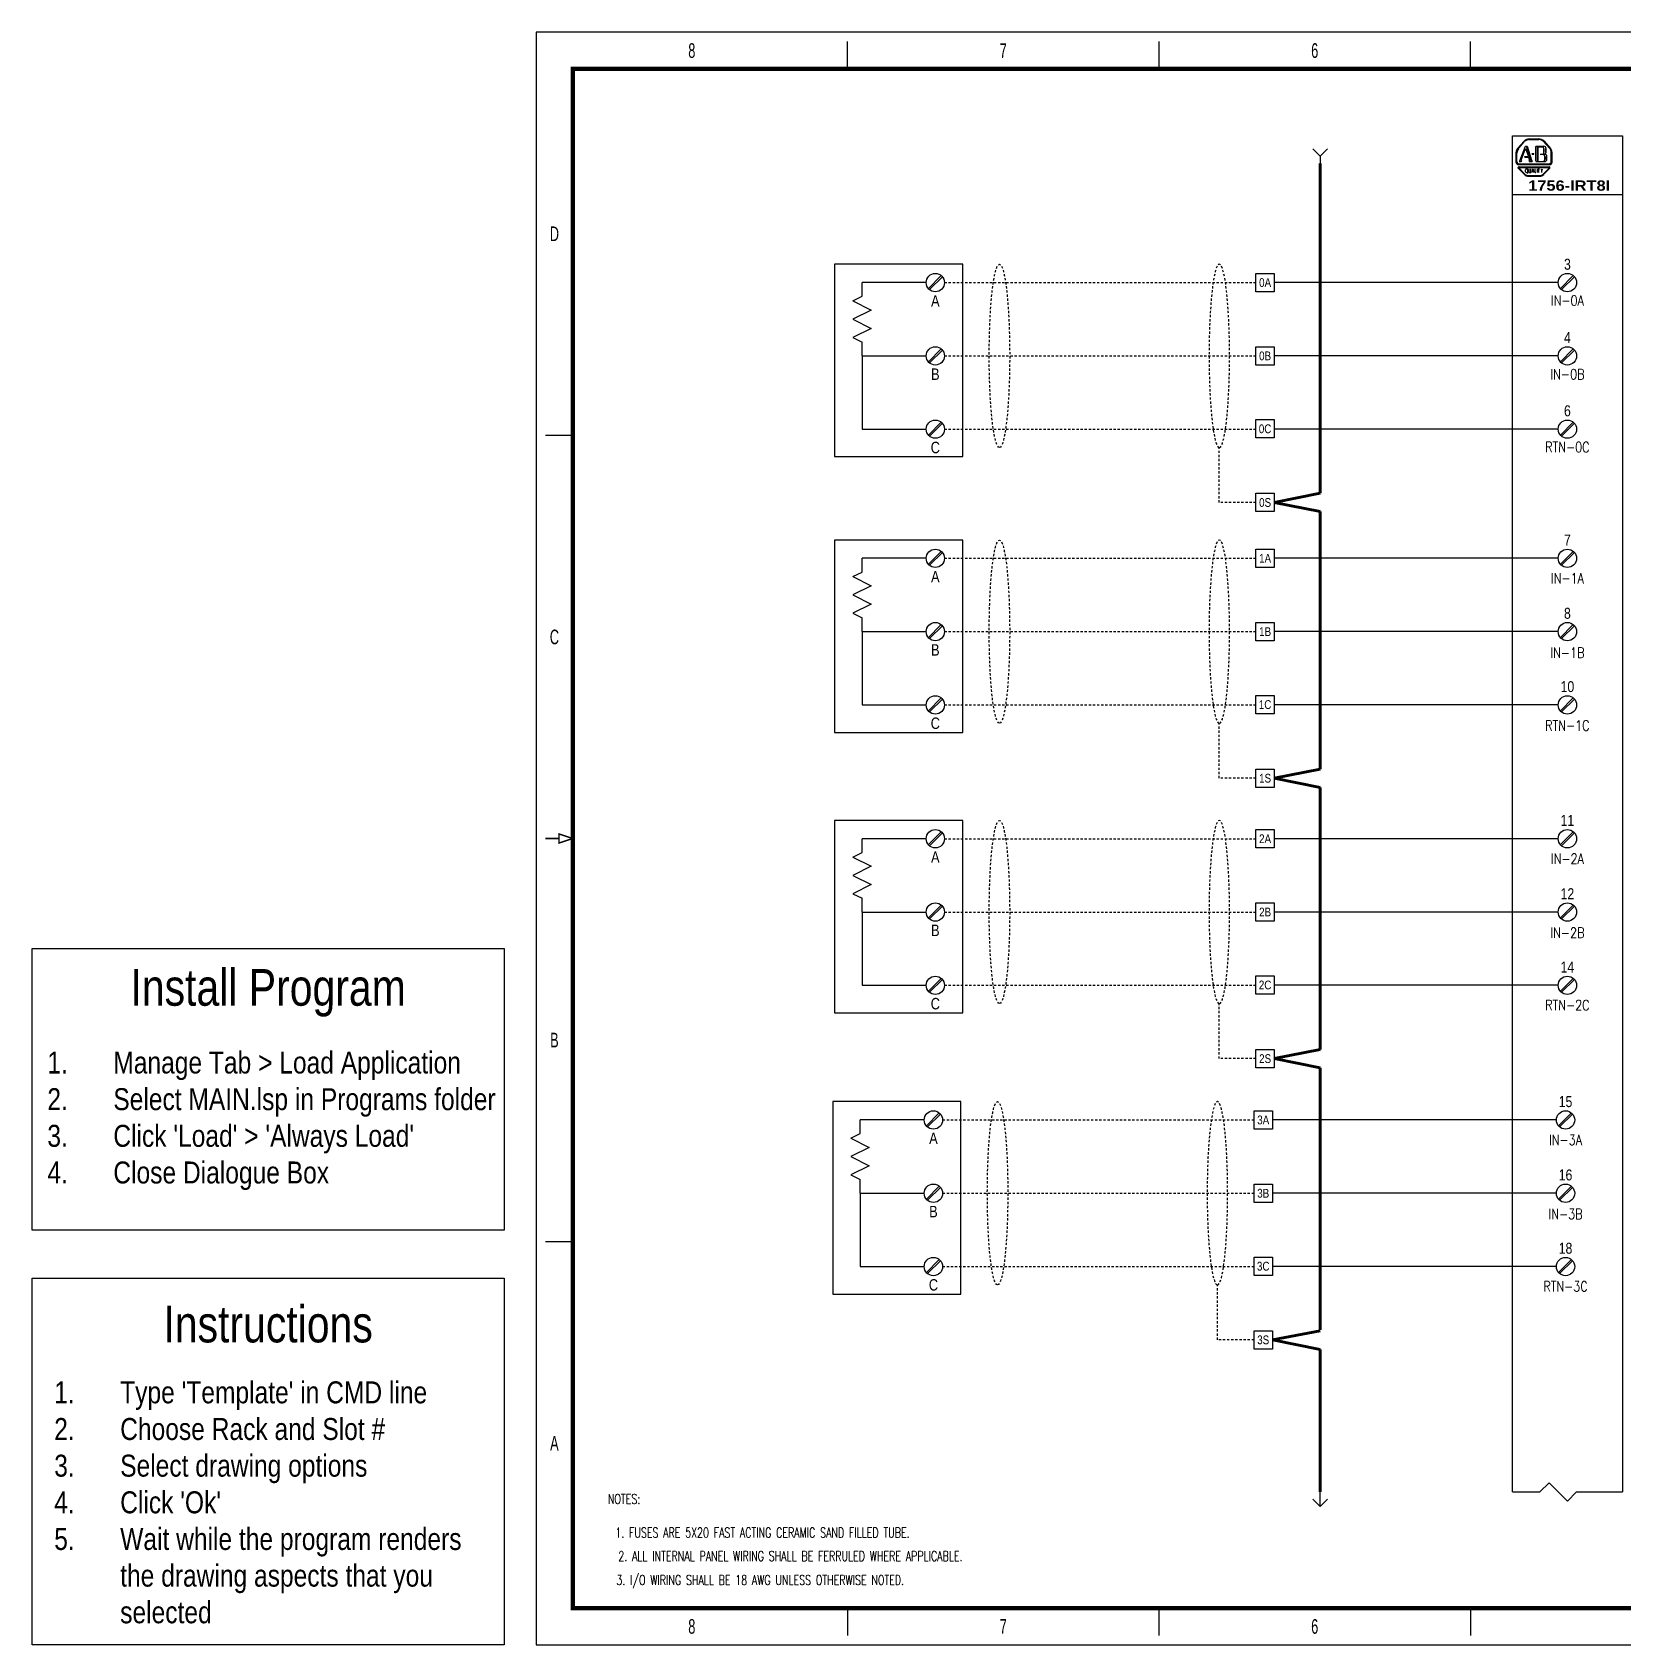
# Model space of a CAD drawing. Extents: x -28 to 136, y 0 to 88.
# Drawn here: x -27.5 to 59.3, y 0 to 88 of the extents above; entities that cross this region are included whole.
import ezdxf
from ezdxf.enums import TextEntityAlignment as Align

# ---------------------------------------------------------------- set-up
doc = ezdxf.new("R2010")
doc.units = 0
doc.header["$MEASUREMENT"] = 0
doc.linetypes.add('HIDDEN2', pattern=[0.1875, 0.125, -0.0625])
doc.layers.get('0').update_dxf_attribs({"linetype": 'CONTINUOUS'})
for name, color, linetype in [('FIELD', 7, 'HIDDEN2'), ('FORM', 3, 'CONTINUOUS'), ('INSTRUCTIONS', 7, 'CONTINUOUS'), ('SYMB', 4, 'CONTINUOUS'), ('TEXT', 3, 'CONTINUOUS'), ('WIRE', 1, 'CONTINUOUS')]:
    doc.layers.add(name, color=color, linetype=linetype)
doc.layers.add('JUMPERS', color=253, linetype='CONTINUOUS', lineweight=60)
doc.styles.add('ARIAL', font='')
doc.styles.add('ARIEL', font='arial.ttf', dxfattribs={"width": 0.8, "height": 0.2})
doc.styles.add('DWG_STYLE', font='arial.ttf', dxfattribs={"width": 0.8, "height": 0.6})
doc.styles.add('ROMANS', font='ROMANS.SHX', dxfattribs={"width": 0.8, "oblique": 0.017453, "height": 0.14})
doc.styles.get('ARIAL').set_extended_font_data('Arial Black')

# ---------------------------------------------------------------- blocks, each defined once
blk = doc.blocks.new('PLC Term')
at = {"layer": 'SYMB'}
for p, q in [((-0.095, -0.08), (0.08, 0.095)), ((-0.08, -0.095), (0.095, 0.08))]:
    blk.add_line(p, q, dxfattribs=at)
blk.add_circle((0, 0), 0.125, dxfattribs=at)
at = {"layer": 'SYMB', "color": 7, "style": 'ARIEL', "width": 0.8}
blk.add_attdef('##', text='', height=0.15, dxfattribs=at).set_placement((0, 0.25), align=Align.MIDDLE_CENTER)
at = {"layer": 'SYMB', "color": 3, "style": 'ARIEL', "width": 0.8}
blk.add_attdef('TERM', text='', height=0.15, dxfattribs=at).set_placement((0, -0.25), align=Align.MIDDLE_CENTER)
blk = doc.blocks.new('E00216')
at = {"layer": 'WIRE'}
for p, q in [((0, -0.2), (0, 0)), ((0, -0.2), (-0.1, -0.1)), ((0.1, -0.1), (0, -0.2))]:
    blk.add_line(p, q, dxfattribs=at)
blk = doc.blocks.new('TO BOTTOM')
at = {"layer": 'WIRE', "linetype": 'Continuous'}
blk.add_blockref('E00216', (0, 0), dxfattribs=at)
at = {"layer": 'FIELD', "style": 'ARIEL', "width": 0.8}
for tag, p in [('SIGNAL', (0, -0.375)), ('XFRN', (0, -0.59375))]:
    blk.add_attdef(tag, text='', height=0.15, dxfattribs=at).set_placement(p, align=Align.MIDDLE)
blk = doc.blocks.new('TERM1')
at = {"layer": 'SYMB'}
blk.add_lwpolyline([(0, 0.125), (0.25, 0.125), (0.25, -0.125), (0, -0.125)], close=True, dxfattribs=at)
at = {"layer": 'SYMB', "color": 1, "style": 'ROMANS', "oblique": 0.0175, "width": 0.8}
for tag, p in [('STRIP1', (0.125, 0.399)), ('STRIP', (0.125, 0.188))]:
    blk.add_attdef(tag, text='', height=0.14, dxfattribs=at).set_placement(p, align=Align.CENTER)
at = {"layer": 'SYMB', "style": 'ROMANS', "oblique": 0.0175, "width": 0.6}
blk.add_attdef('##', text='', height=0.12, dxfattribs=at).set_placement((0.125, 0), align=Align.MIDDLE_CENTER)
blk = doc.blocks.new('E00215')
at = {"layer": 'WIRE'}
for p, q in [((0, 0.1), (-0.1, 0.2)), ((0.1, 0.2), (0, 0.1)), ((0, 0.1), (0, 0))]:
    blk.add_line(p, q, dxfattribs=at)
blk = doc.blocks.new('FROM TOP')
at = {"layer": 'WIRE', "linetype": 'Continuous'}
blk.add_blockref('E00215', (0, 0), dxfattribs=at)
at = {"layer": 'FIELD', "style": 'ARIEL', "width": 0.8}
for tag, p in [('SIGNAL', (0, 0.59375)), ('XFRN', (0, 0.375))]:
    blk.add_attdef(tag, text='', height=0.15, dxfattribs=at).set_placement(p, align=Align.MIDDLE)
blk = doc.blocks.new('RTD')
at = {"layer": 'SYMB'}
for p, q in [((-0.25, 0), (-1.125, 0)), ((-1.125, -0.187), (-1.125, 0)), ((-0.219, -0.08), (-0.045, 0.095)), ((-0.205, -0.095), (-0.029, 0.08)), ((-1.25, -0.25), (-1.125, -0.187)), ((-1.25, -0.25), (-1, -0.375)), ((-1, -0.375), (-1.25, -0.5)), ((-1.25, -0.5), (-1, -0.625)), ((-1, -0.625), (-1.25, -0.75)), ((-1.25, -0.75), (-1.125, -0.812)), ((-1.125, -1), (-1.125, -0.812)), ((-1.125, -1), (-1.125, -2)), ((-1.125, -1), (-0.25, -1)), ((-0.219, -1.08), (-0.045, -0.905)), ((-0.205, -1.095), (-0.029, -0.92)), ((-0.219, -2.08), (-0.045, -1.905)), ((-0.205, -2.095), (-0.029, -1.92)), ((-1.125, -2), (-0.25, -2))]:
    blk.add_line(p, q, dxfattribs=at)
for centre in [(-0.125, 0), (-0.125, -1), (-0.125, -2)]:
    blk.add_circle(centre, 0.125, dxfattribs=at)
at = {"layer": 'WIRE'}
blk.add_lwpolyline([(0.25, 0.25), (-1.5, 0.25), (-1.5, -2.375), (0.25, -2.375)], close=True, dxfattribs=at)
at = {"layer": 'TEXT', "style": 'ARIEL', "width": 0.8, "flags": 8}
for tag, p in [('DESC', (-0.625, 0.375)), ('A', (-0.125, -0.25)), ('B', (-0.125, -1.25)), ('C', (-0.125, -2.25)), ('TYPE', (-1.125, -2.5))]:
    blk.add_attdef(tag, text='', height=0.156, dxfattribs=at).set_placement(p, align=Align.MIDDLE_CENTER)
blk.add_attdef('TAG', text='', height=0.156, dxfattribs=at).set_placement((-1.75, -1.25), align=Align.MIDDLE_RIGHT)

msp = doc.modelspace()

# ---------------------------------------------------------------- linework, layer by layer
for p, q in [((54.792, 8.339), (55.292, 8.839)), ((55.292, 8.839), (56.292, 7.839)), ((53.292, 8.339), (54.792, 8.339)), ((56.292, 7.839), (56.792, 8.339)), ((56.792, 8.339), (59.292, 8.339))]:
    msp.add_line(p, q)
at = {"layer": 'FIELD'}
for p, q in [((22.292, 74.339), (39.292, 74.339)), ((22.292, 70.339), (39.292, 70.339)), ((22.292, 66.339), (39.292, 66.339)), ((37.292, 62.339), (37.292, 65.339)), ((39.292, 62.339), (37.292, 62.339)), ((22.292, 59.29), (39.292, 59.29)), ((22.292, 55.29), (39.292, 55.29)), ((22.292, 51.29), (39.292, 51.29)), ((37.292, 47.29), (37.292, 50.29)), ((39.292, 47.29), (37.292, 47.29)), ((22.292, 43.987), (39.292, 43.987)), ((22.292, 39.987), (39.292, 39.987)), ((22.292, 35.987), (39.292, 35.987)), ((37.292, 31.987), (37.292, 34.987)), ((39.292, 31.987), (37.292, 31.987)), ((22.189, 28.64), (39.189, 28.64)), ((22.189, 24.64), (39.189, 24.64)), ((22.189, 20.64), (39.189, 20.64)), ((37.189, 16.64), (37.189, 19.64)), ((39.189, 16.64), (37.189, 16.64))]:
    msp.add_line(p, q, dxfattribs=at)
for centre in [(25.292, 70.339), (25.292, 55.29), (25.292, 39.987), (25.189, 24.64)]:
    msp.add_ellipse(centre, major_axis=(0, -5), ratio=0.111803, dxfattribs=at)
at = {"layer": 'FIELD', "extrusion": (0, 0, -1)}
for centre in [(37.292, 70.339), (37.292, 55.29), (37.292, 39.987), (37.189, 24.64)]:
    msp.add_ellipse(centre, major_axis=(0, -5), ratio=0.111803, dxfattribs=at)
at = {"layer": 'FORM', "linetype": 'Continuous'}
for p, q in [((17, 86), (17, 87.5)), ((51, 86), (51, 87.5)), ((17, 2), (17, 0.5)), ((51, 2), (51, 0.5))]:
    msp.add_line(p, q, dxfattribs=at)
msp.add_lwpolyline([(0, 0), (136, 0), (136, 88), (0, 88), (0, 0)], dxfattribs=at)
for points, const_width in [([(34, 86), (34, 87.5)], 0.08), ([(4, 2), (134, 2), (134, 86), (2, 86), (2, 2), (4, 2)], 0.24), ([(0.5, 66), (2, 66)], 0.08), ([(0.5, 44), (1.25, 44), (1.25, 43.75), (2, 44), (1.25, 44.25), (1.25, 44)], 0.08), ([(0.5, 22), (2, 22)], 0.08), ([(34, 2), (34, 0.5)], 0.08)]:
    msp.add_lwpolyline(points, dxfattribs=dict(at, const_width=const_width))
at = {"layer": 'INSTRUCTIONS'}
for points in [[(-27.5, 38), (-1.75, 38), (-1.75, 22.625), (-27.5, 22.625)], [(-27.5, 20), (-1.75, 20), (-1.75, 0), (-27.5, 0)]]:
    msp.add_lwpolyline(points, close=True, dxfattribs=at)
at = {"layer": 'JUMPERS', "color": 3}
for p, q in [((42.792, 80.839), (42.792, 62.839)), ((42.792, 62.839), (40.292, 62.339)), ((40.292, 62.339), (42.792, 61.839)), ((42.792, 61.839), (42.792, 47.79)), ((42.792, 47.79), (40.292, 47.29)), ((40.292, 47.29), (42.792, 46.79)), ((42.792, 46.79), (42.792, 32.487)), ((42.792, 32.487), (40.292, 31.987)), ((40.292, 31.987), (42.792, 31.487)), ((42.792, 31.487), (42.792, 17.185)), ((42.792, 17.14), (40.189, 16.64)), ((40.189, 16.64), (42.792, 16.119)), ((42.792, 16.119), (42.792, 8.339))]:
    msp.add_line(p, q, dxfattribs=at)
at = {"layer": 'SYMB', "color": 4}
for p, q in [((53.292, 82.339), (59.292, 82.339)), ((53.292, 8.339), (53.292, 82.339)), ((53.572, 81.659), (53.928, 82.059)), ((53.572, 81.579), (53.932, 82.019)), ((54.212, 82.179), (54.732, 82.179)), ((54.212, 82.139), (54.732, 82.139)), ((54.972, 82.059), (55.332, 81.659)), ((55.016, 82.059), (55.372, 81.659)), ((59.292, 82.339), (59.292, 8.339)), ((53.492, 80.899), (53.492, 81.459)), ((53.532, 80.899), (53.532, 81.419)), ((53.692, 80.979), (54.012, 81.779)), ((53.772, 81.019), (54.012, 81.659)), ((53.972, 81.179), (53.972, 81.219)), ((53.972, 81.219), (54.172, 81.219)), ((53.972, 81.179), (54.172, 81.179)), ((54.012, 81.779), (54.092, 81.779)), ((54.012, 81.659), (54.172, 81.219)), ((54.052, 81.739), (54.292, 80.979)), ((54.092, 81.779), (54.332, 81.019)), ((54.172, 81.179), (54.212, 81.019)), ((54.372, 81.379), (54.452, 81.379)), ((54.372, 81.339), (54.372, 81.379)), ((54.372, 81.339), (54.452, 81.339)), ((54.452, 81.339), (54.452, 81.379)), ((54.572, 81.779), (55.012, 81.779)), ((54.572, 81.015), (54.572, 81.699)), ((54.652, 80.939), (54.652, 81.739)), ((54.692, 80.939), (54.692, 81.739)), ((54.692, 81.739), (54.932, 81.739)), ((54.812, 81.339), (54.972, 81.339)), ((55.012, 81.419), (55.012, 81.659)), ((55.052, 81.019), (55.052, 81.259)), ((55.092, 81.459), (55.092, 81.659)), ((55.132, 81.459), (55.132, 81.659)), ((55.132, 81.059), (55.132, 81.219)), ((55.172, 81.059), (55.172, 81.219)), ((55.412, 80.939), (55.412, 81.459)), ((55.452, 80.899), (55.452, 81.459)), ((53.612, 80.819), (55.292, 80.819)), ((53.612, 80.779), (55.332, 80.779)), ((53.612, 80.579), (53.612, 80.619)), ((53.612, 80.579), (53.972, 80.219)), ((53.652, 80.939), (53.772, 80.939)), ((53.652, 80.659), (55.292, 80.659)), ((53.652, 80.579), (53.976, 80.259)), ((53.692, 80.619), (55.252, 80.619)), ((54.012, 80.379), (54.012, 80.499)), ((54.052, 80.539), (54.092, 80.539)), ((54.052, 80.339), (54.092, 80.339)), ((54.092, 80.339), (54.132, 80.299)), ((54.132, 80.379), (54.132, 80.499)), ((54.172, 80.179), (54.772, 80.179)), ((54.172, 80.139), (54.812, 80.139)), ((54.212, 80.939), (54.372, 80.939)), ((54.212, 80.339), (54.212, 80.539)), ((54.212, 80.339), (54.292, 80.339)), ((54.292, 80.339), (54.292, 80.539)), ((54.372, 80.339), (54.412, 80.539)), ((54.372, 80.419), (54.452, 80.419)), ((54.412, 80.539), (54.452, 80.339)), ((54.532, 80.339), (54.532, 80.539)), ((54.532, 80.339), (54.572, 80.339)), ((54.572, 80.939), (55.052, 80.939)), ((54.652, 80.339), (54.652, 80.539)), ((54.692, 80.539), (54.772, 80.539)), ((54.732, 80.339), (54.732, 80.539)), ((54.852, 80.539), (54.892, 80.459)), ((54.892, 80.459), (54.932, 80.539)), ((54.892, 80.339), (54.892, 80.459)), ((54.972, 80.259), (55.292, 80.579)), ((54.972, 80.259), (55.292, 80.579)), ((54.972, 80.219), (55.332, 80.579)), ((55.332, 80.579), (55.332, 80.619)), ((53.292, 79.139), (59.292, 79.139))]:
    msp.add_line(p, q, dxfattribs=at)
for centre, radius, start, end in [((54.212, 81.779), 0.4, 90, 135), ((54.212, 81.779), 0.36, 90, 135), ((54.732, 81.779), 0.4, 45, 90), ((54.732, 81.779), 0.36, 45, 90), ((53.892, 81.419), 0.4, 139, 176), ((53.892, 81.419), 0.4, 139, 176), ((53.932, 81.379), 0.4, 139, 176), ((53.932, 81.379), 0.4, 139, 176), ((53.492, 81.099), 0.24, 320, 337), ((53.932, 80.939), 0.16, 159, 187), ((54.06, 80.971), 0.16, 351, 18), ((54.532, 81.059), 0.2, 199, 219), ((54.412, 81.699), 0.16, 1, 25), ((54.412, 81.019), 0.16, 337, 359), ((54.932, 81.659), 0.08, 0, 90), ((54.932, 81.419), 0.08, 270, 0), ((54.972, 81.259), 0.08, 0, 90), ((54.972, 81.019), 0.08, 270, 0), ((55.012, 81.659), 0.12, 0, 90), ((55.052, 81.459), 0.08, 270, 0), ((55.052, 81.219), 0.12, 0, 90), ((55.052, 81.059), 0.12, 270, 0), ((55.012, 81.419), 0.4, 4, 41), ((55.012, 81.419), 0.4, 4, 41), ((55.052, 81.419), 0.4, 4, 41), ((55.052, 81.419), 0.4, 4, 41), ((53.612, 80.899), 0.12, 180, 270), ((53.612, 80.899), 0.12, 180, 270), ((53.652, 80.939), 0.12, 180, 270), ((53.652, 80.939), 0.12, 180, 270), ((53.652, 80.619), 0.04, 90, 225), ((53.692, 80.579), 0.04, 90, 225), ((54.172, 80.459), 0.32, 225, 270), ((54.172, 80.459), 0.28, 225, 270), ((54.092, 80.459), 0.088, 117, 153), ((54.092, 80.419), 0.088, 207, 243), ((54.052, 80.459), 0.088, 27, 63), ((54.052, 80.419), 0.088, 297, 333), ((54.772, 80.459), 0.28, 270, 315), ((54.772, 80.459), 0.32, 270, 315), ((55.252, 80.579), 0.04, 315, 90), ((55.292, 80.939), 0.12, 270, 0), ((55.292, 80.619), 0.04, 321, 90), ((55.332, 80.899), 0.12, 270, 0)]:
    msp.add_arc(centre, radius, start, end, dxfattribs=at)
at = {"layer": 'WIRE'}
for p, q in [((55.792, 74.339), (40.292, 74.339)), ((55.792, 70.339), (40.292, 70.339)), ((55.792, 66.339), (40.292, 66.339)), ((55.792, 59.29), (40.292, 59.29)), ((55.792, 55.29), (40.292, 55.29)), ((55.792, 51.29), (40.292, 51.29)), ((55.792, 43.987), (40.292, 43.987)), ((55.792, 39.987), (40.292, 39.987)), ((55.792, 35.987), (40.292, 35.987)), ((55.689, 28.64), (40.189, 28.64)), ((55.689, 24.64), (40.189, 24.64)), ((55.689, 20.64), (40.189, 20.64))]:
    msp.add_line(p, q, dxfattribs=at)

# ---------------------------------------------------------------- block references
at = {"layer": 'FIELD', "xscale": 4, "yscale": 4, "zscale": 4}
for name, p in [('FROM TOP', (42.792, 80.839)), ('TO BOTTOM', (42.792, 8.339))]:
    msp.add_blockref(name, p, dxfattribs=at)
at = {"layer": 'SYMB'}
ref = msp.add_blockref('RTD', (22.292, 74.339), dxfattribs=dict(at, xscale=4, yscale=4, zscale=4))
ref.add_attrib('B', 'B', dxfattribs={"layer": 'TEXT', "height": 0.625, "style": 'ARIEL', "width": 0.8}).set_placement((21.792, 69.339), align=Align.MIDDLE_CENTER)
ref.add_attrib('A', 'A', dxfattribs={"layer": 'TEXT', "height": 0.625, "style": 'ARIEL', "width": 0.8}).set_placement((21.792, 73.339), align=Align.MIDDLE_CENTER)
ref.add_attrib('C', 'C', dxfattribs={"layer": 'TEXT', "height": 0.625, "style": 'ARIEL', "width": 0.8}).set_placement((21.792, 65.339), align=Align.MIDDLE_CENTER)
ref = msp.add_blockref('RTD', (22.292, 59.29), dxfattribs=dict(at, xscale=4, yscale=4, zscale=4))
ref.add_attrib('B', 'B', dxfattribs={"layer": 'TEXT', "height": 0.625, "style": 'ARIEL', "width": 0.8}).set_placement((21.792, 54.29), align=Align.MIDDLE_CENTER)
ref.add_attrib('A', 'A', dxfattribs={"layer": 'TEXT', "height": 0.625, "style": 'ARIEL', "width": 0.8}).set_placement((21.792, 58.29), align=Align.MIDDLE_CENTER)
ref.add_attrib('C', 'C', dxfattribs={"layer": 'TEXT', "height": 0.625, "style": 'ARIEL', "width": 0.8}).set_placement((21.792, 50.29), align=Align.MIDDLE_CENTER)
ref = msp.add_blockref('RTD', (22.292, 43.987), dxfattribs=dict(at, xscale=4, yscale=4, zscale=4))
ref.add_attrib('B', 'B', dxfattribs={"layer": 'TEXT', "height": 0.625, "style": 'ARIEL', "width": 0.8}).set_placement((21.792, 38.987), align=Align.MIDDLE_CENTER)
ref.add_attrib('A', 'A', dxfattribs={"layer": 'TEXT', "height": 0.625, "style": 'ARIEL', "width": 0.8}).set_placement((21.792, 42.987), align=Align.MIDDLE_CENTER)
ref.add_attrib('C', 'C', dxfattribs={"layer": 'TEXT', "height": 0.625, "style": 'ARIEL', "width": 0.8}).set_placement((21.792, 34.987), align=Align.MIDDLE_CENTER)
ref = msp.add_blockref('RTD', (22.189, 28.64), dxfattribs=dict(at, xscale=4, yscale=4, zscale=4))
ref.add_attrib('B', 'B', dxfattribs={"layer": 'TEXT', "height": 0.625, "style": 'ARIEL', "width": 0.8}).set_placement((21.689, 23.64), align=Align.MIDDLE_CENTER)
ref.add_attrib('A', 'A', dxfattribs={"layer": 'TEXT', "height": 0.625, "style": 'ARIEL', "width": 0.8}).set_placement((21.689, 27.64), align=Align.MIDDLE_CENTER)
ref.add_attrib('C', 'C', dxfattribs={"layer": 'TEXT', "height": 0.625, "style": 'ARIEL', "width": 0.8}).set_placement((21.689, 19.64), align=Align.MIDDLE_CENTER)
at = {"layer": 'TEXT'}
ref = msp.add_blockref('TERM1', (39.292, 74.339), dxfattribs=dict(at, xscale=4, yscale=4, zscale=4))
ref.add_attrib('##', '0A', dxfattribs={"layer": 'SYMB', "height": 0.48, "style": 'ARIEL', "width": 0.8}).set_placement((39.792, 74.339), align=Align.MIDDLE_CENTER)
ref = msp.add_blockref('PLC Term', (56.292, 74.339), dxfattribs=dict(at, xscale=4, yscale=4, zscale=4))
ref.add_attrib('##', '3', dxfattribs={"layer": 'SYMB', "color": 7, "height": 0.6, "style": 'ARIEL', "width": 0.8}).set_placement((56.292, 75.339), align=Align.MIDDLE_CENTER)
ref.add_attrib('TERM', 'IN-0A', dxfattribs={"layer": 'SYMB', "color": 3, "height": 0.56, "style": 'ROMANS', "oblique": 0.01745, "width": 0.8}).set_placement((56.292, 72.911), align=Align.BOTTOM_CENTER)
ref = msp.add_blockref('PLC Term', (56.292, 70.339), dxfattribs=dict(at, xscale=4, yscale=4, zscale=4))
ref.add_attrib('##', '4', dxfattribs={"layer": 'SYMB', "color": 7, "height": 0.6, "style": 'ARIEL', "width": 0.8}).set_placement((56.292, 71.339), align=Align.MIDDLE_CENTER)
ref.add_attrib('TERM', 'IN-0B', dxfattribs={"layer": 'SYMB', "color": 3, "height": 0.56, "style": 'ROMANS', "oblique": 0.01745, "width": 0.8}).set_placement((56.292, 68.89), align=Align.BOTTOM_CENTER)
ref = msp.add_blockref('TERM1', (39.292, 70.339), dxfattribs=dict(at, xscale=4, yscale=4, zscale=4))
ref.add_attrib('##', '0B', dxfattribs={"layer": 'SYMB', "height": 0.48, "style": 'ARIEL', "width": 0.8}).set_placement((39.792, 70.339), align=Align.MIDDLE_CENTER)
ref = msp.add_blockref('PLC Term', (56.292, 66.339), dxfattribs=dict(at, xscale=4, yscale=4, zscale=4))
ref.add_attrib('##', '6', dxfattribs={"layer": 'SYMB', "color": 7, "height": 0.6, "style": 'ARIEL', "width": 0.8}).set_placement((56.292, 67.339), align=Align.MIDDLE_CENTER)
ref.add_attrib('TERM', 'RTN-0C', dxfattribs={"layer": 'SYMB', "color": 3, "height": 0.56, "style": 'ROMANS', "oblique": 0.01745, "width": 0.8}).set_placement((56.292, 64.911), align=Align.BOTTOM_CENTER)
ref = msp.add_blockref('TERM1', (39.292, 66.358), dxfattribs=dict(at, xscale=4, yscale=4, zscale=4))
ref.add_attrib('##', '0C', dxfattribs={"layer": 'SYMB', "height": 0.48, "style": 'ARIEL', "width": 0.8}).set_placement((39.792, 66.358), align=Align.MIDDLE_CENTER)
ref = msp.add_blockref('TERM1', (39.292, 62.339), dxfattribs=dict(at, xscale=4, yscale=4, zscale=4))
ref.add_attrib('##', '0S', dxfattribs={"layer": 'SYMB', "height": 0.48, "style": 'ARIEL', "width": 0.8}).set_placement((39.792, 62.339), align=Align.MIDDLE_CENTER)
ref = msp.add_blockref('PLC Term', (56.292, 59.29), dxfattribs=dict(at, xscale=4, yscale=4, zscale=4))
ref.add_attrib('##', '7', dxfattribs={"layer": 'SYMB', "color": 7, "height": 0.6, "style": 'ARIEL', "width": 0.8}).set_placement((56.292, 60.29), align=Align.MIDDLE_CENTER)
ref.add_attrib('TERM', 'IN-1A', dxfattribs={"layer": 'SYMB', "color": 3, "height": 0.56, "style": 'ROMANS', "oblique": 0.01745, "width": 0.8}).set_placement((56.292, 57.755), align=Align.BOTTOM_CENTER)
ref = msp.add_blockref('TERM1', (39.292, 59.29), dxfattribs=dict(at, xscale=4, yscale=4, zscale=4))
ref.add_attrib('##', '1A', dxfattribs={"layer": 'SYMB', "height": 0.48, "style": 'ARIEL', "width": 0.8}).set_placement((39.792, 59.29), align=Align.MIDDLE_CENTER)
ref = msp.add_blockref('PLC Term', (56.292, 55.29), dxfattribs=dict(at, xscale=4, yscale=4, zscale=4))
ref.add_attrib('##', '8', dxfattribs={"layer": 'SYMB', "color": 7, "height": 0.6, "style": 'ARIEL', "width": 0.8}).set_placement((56.292, 56.29), align=Align.MIDDLE_CENTER)
ref.add_attrib('TERM', 'IN-1B', dxfattribs={"layer": 'SYMB', "color": 3, "height": 0.56, "style": 'ROMANS', "oblique": 0.01745, "width": 0.8}).set_placement((56.292, 53.692), align=Align.BOTTOM_CENTER)
ref = msp.add_blockref('TERM1', (39.292, 55.29), dxfattribs=dict(at, xscale=4, yscale=4, zscale=4))
ref.add_attrib('##', '1B', dxfattribs={"layer": 'SYMB', "height": 0.48, "style": 'ARIEL', "width": 0.8}).set_placement((39.792, 55.29), align=Align.MIDDLE_CENTER)
ref = msp.add_blockref('PLC Term', (56.292, 51.29), dxfattribs=dict(at, xscale=4, yscale=4, zscale=4))
ref.add_attrib('##', '10', dxfattribs={"layer": 'SYMB', "color": 7, "height": 0.6, "style": 'ARIEL', "width": 0.8}).set_placement((56.292, 52.29), align=Align.MIDDLE_CENTER)
ref.add_attrib('TERM', 'RTN-1C', dxfattribs={"layer": 'SYMB', "color": 3, "height": 0.56, "style": 'ROMANS', "oblique": 0.01745, "width": 0.8}).set_placement((56.292, 49.716), align=Align.BOTTOM_CENTER)
ref = msp.add_blockref('TERM1', (39.292, 51.309), dxfattribs=dict(at, xscale=4, yscale=4, zscale=4))
ref.add_attrib('##', '1C', dxfattribs={"layer": 'SYMB', "height": 0.48, "style": 'ARIEL', "width": 0.8}).set_placement((39.792, 51.309), align=Align.MIDDLE_CENTER)
ref = msp.add_blockref('TERM1', (39.292, 47.29), dxfattribs=dict(at, xscale=4, yscale=4, zscale=4))
ref.add_attrib('##', '1S', dxfattribs={"layer": 'SYMB', "height": 0.48, "style": 'ARIEL', "width": 0.8}).set_placement((39.792, 47.29), align=Align.MIDDLE_CENTER)
ref = msp.add_blockref('PLC Term', (56.292, 43.987), dxfattribs=dict(at, xscale=4, yscale=4, zscale=4))
ref.add_attrib('##', '11', dxfattribs={"layer": 'SYMB', "color": 7, "height": 0.6, "style": 'ARIEL', "width": 0.8}).set_placement((56.292, 44.987), align=Align.MIDDLE_CENTER)
ref.add_attrib('TERM', 'IN-2A', dxfattribs={"layer": 'SYMB', "color": 3, "height": 0.56, "style": 'ROMANS', "oblique": 0.01745, "width": 0.8}).set_placement((56.292, 42.45), align=Align.BOTTOM_CENTER)
ref = msp.add_blockref('TERM1', (39.292, 43.987), dxfattribs=dict(at, xscale=4, yscale=4, zscale=4))
ref.add_attrib('##', '2A', dxfattribs={"layer": 'SYMB', "height": 0.48, "style": 'ARIEL', "width": 0.8}).set_placement((39.792, 43.987), align=Align.MIDDLE_CENTER)
ref = msp.add_blockref('TERM1', (39.292, 39.987), dxfattribs=dict(at, xscale=4, yscale=4, zscale=4))
ref.add_attrib('##', '2B', dxfattribs={"layer": 'SYMB', "height": 0.48, "style": 'ARIEL', "width": 0.8}).set_placement((39.792, 39.987), align=Align.MIDDLE_CENTER)
ref = msp.add_blockref('PLC Term', (56.292, 39.987), dxfattribs=dict(at, xscale=4, yscale=4, zscale=4))
ref.add_attrib('##', '12', dxfattribs={"layer": 'SYMB', "color": 7, "height": 0.6, "style": 'ARIEL', "width": 0.8}).set_placement((56.292, 40.987), align=Align.MIDDLE_CENTER)
ref.add_attrib('TERM', 'IN-2B', dxfattribs={"layer": 'SYMB', "color": 3, "height": 0.56, "style": 'ROMANS', "oblique": 0.01745, "width": 0.8}).set_placement((56.292, 38.409), align=Align.BOTTOM_CENTER)
ref = msp.add_blockref('PLC Term', (56.292, 35.987), dxfattribs=dict(at, xscale=4, yscale=4, zscale=4))
ref.add_attrib('##', '14', dxfattribs={"layer": 'SYMB', "color": 7, "height": 0.6, "style": 'ARIEL', "width": 0.8}).set_placement((56.292, 36.987), align=Align.MIDDLE_CENTER)
ref.add_attrib('TERM', 'RTN-2C', dxfattribs={"layer": 'SYMB', "color": 3, "height": 0.56, "style": 'ROMANS', "oblique": 0.01745, "width": 0.8}).set_placement((56.292, 34.458), align=Align.BOTTOM_CENTER)
ref = msp.add_blockref('TERM1', (39.292, 36.006), dxfattribs=dict(at, xscale=4, yscale=4, zscale=4))
ref.add_attrib('##', '2C', dxfattribs={"layer": 'SYMB', "height": 0.48, "style": 'ARIEL', "width": 0.8}).set_placement((39.792, 36.006), align=Align.MIDDLE_CENTER)
ref = msp.add_blockref('TERM1', (39.292, 31.987), dxfattribs=dict(at, xscale=4, yscale=4, zscale=4))
ref.add_attrib('##', '2S', dxfattribs={"layer": 'SYMB', "height": 0.48, "style": 'ARIEL', "width": 0.8}).set_placement((39.792, 31.987), align=Align.MIDDLE_CENTER)
ref = msp.add_blockref('PLC Term', (56.189, 28.64), dxfattribs=dict(at, xscale=4, yscale=4, zscale=4))
ref.add_attrib('##', '15', dxfattribs={"layer": 'SYMB', "color": 7, "height": 0.6, "style": 'ARIEL', "width": 0.8}).set_placement((56.189, 29.64), align=Align.MIDDLE_CENTER)
ref.add_attrib('TERM', 'IN-3A', dxfattribs={"layer": 'SYMB', "color": 3, "height": 0.56, "style": 'ROMANS', "oblique": 0.01745, "width": 0.8}).set_placement((56.189, 27.102), align=Align.BOTTOM_CENTER)
ref = msp.add_blockref('TERM1', (39.189, 28.64), dxfattribs=dict(at, xscale=4, yscale=4, zscale=4))
ref.add_attrib('##', '3A', dxfattribs={"layer": 'SYMB', "height": 0.48, "style": 'ARIEL', "width": 0.8}).set_placement((39.689, 28.64), align=Align.MIDDLE_CENTER)
ref = msp.add_blockref('PLC Term', (56.189, 24.64), dxfattribs=dict(at, xscale=4, yscale=4, zscale=4))
ref.add_attrib('##', '16', dxfattribs={"layer": 'SYMB', "color": 7, "height": 0.6, "style": 'ARIEL', "width": 0.8}).set_placement((56.189, 25.64), align=Align.MIDDLE_CENTER)
ref.add_attrib('TERM', 'IN-3B', dxfattribs={"layer": 'SYMB', "color": 3, "height": 0.56, "style": 'ROMANS', "oblique": 0.01745, "width": 0.8}).set_placement((56.189, 23.061), align=Align.BOTTOM_CENTER)
ref = msp.add_blockref('TERM1', (39.189, 24.64), dxfattribs=dict(at, xscale=4, yscale=4, zscale=4))
ref.add_attrib('##', '3B', dxfattribs={"layer": 'SYMB', "height": 0.48, "style": 'ARIEL', "width": 0.8}).set_placement((39.689, 24.64), align=Align.MIDDLE_CENTER)
ref = msp.add_blockref('TERM1', (39.189, 20.659), dxfattribs=dict(at, xscale=4, yscale=4, zscale=4))
ref.add_attrib('##', '3C', dxfattribs={"layer": 'SYMB', "height": 0.48, "style": 'ARIEL', "width": 0.8}).set_placement((39.689, 20.659), align=Align.MIDDLE_CENTER)
ref = msp.add_blockref('PLC Term', (56.189, 20.64), dxfattribs=dict(at, xscale=4, yscale=4, zscale=4))
ref.add_attrib('##', '18', dxfattribs={"layer": 'SYMB', "color": 7, "height": 0.6, "style": 'ARIEL', "width": 0.8}).set_placement((56.189, 21.64), align=Align.MIDDLE_CENTER)
ref.add_attrib('TERM', 'RTN-3C', dxfattribs={"layer": 'SYMB', "color": 3, "height": 0.56, "style": 'ROMANS', "oblique": 0.01745, "width": 0.8}).set_placement((56.189, 19.111), align=Align.BOTTOM_CENTER)
ref = msp.add_blockref('TERM1', (39.189, 16.64), dxfattribs=dict(at, xscale=4, yscale=4, zscale=4))
ref.add_attrib('##', '3S', dxfattribs={"layer": 'SYMB', "height": 0.48, "style": 'ARIEL', "width": 0.8}).set_placement((39.689, 16.64), align=Align.MIDDLE_CENTER)

# ---------------------------------------------------------------- texts
at = {"layer": 'FORM', "linetype": 'Continuous', "width": 0.65}
for s, p in [('8', (8.5, 87)), ('7', (25.5, 87)), ('6', (42.5, 87)), ('D', (1, 77)), ('C', (1, 55)), ('B', (1, 33)), ('A', (1, 11)), ('8', (8.5, 1)), ('7', (25.5, 1)), ('6', (42.5, 1))]:
    msp.add_text(s, height=0.8, dxfattribs=at).set_placement(p, align=Align.MIDDLE)
at = {"layer": 'INSTRUCTIONS', "attachment_point": 1, "style": 'DWG_STYLE'}
for s, width, heights, insert, char_height in [('\\pxqc;Install Program', 25.75, [2.5], (-27.5, 36.875), 2), ("\\pxi-3,l4,t4;1.^IManage Tab > Load Application\\P2.^ISelect MAIN.lsp in Programs folder\\P3.^IClick 'Load' > 'Always Load'\\P4.^IClose Dialogue Box", 25.75, [10], (-27.875, 32.375), 1.2), ('\\pxqc;Instructions', 25.75, [2.5], (-27.5, 18.5), 2), ("\\P\\pxi-3,l4,t4;1.^IType 'Template' in CMD line\\P2.^IChoose Rack and Slot #\\P3.^ISelect drawing options\\P4.^IClick 'Ok'\\P5.^IWait while the program renders the drawing aspects that you selected", 24.875, [16.125], (-27.5, 16.375), 1.2)]:
    msp.add_mtext_dynamic_manual_height_columns(s, width=width, gutter_width=3, heights=heights, dxfattribs=dict(at, insert=insert, char_height=char_height))
at = {"layer": 'TEXT', "color": 3, "linetype": 'ByBlock', "style": 'ROMANS', "width": 0.7}
for s, height, p in [('NOTES:', 0.5407, (4.802, 7.686)), ('1. FUSES ARE 5X20 FAST ACTING CERAMIC SAND FILLED TUBE.', 0.54068, (12.357, 5.851)), ('2. ALL INTERNAL PANEL WIRING SHALL BE FERRULED WHERE APPLICABLE.', 0.54068, (13.883, 4.569)), ('3. I/O WIRING SHALL BE 18 AWG UNLESS OTHERWISE NOTED.', 0.54068, (12.236, 3.261))]:
    msp.add_text(s, height=height, dxfattribs=at).set_placement(p, align=Align.CENTER)
at = {"layer": 'TEXT', "insert": (56.39, 79.344), "char_height": 0.56, "attachment_point": 8, "style": 'ARIAL'}
msp.add_mtext_dynamic_manual_height_columns('{\\C3;1756-IRT8I}', width=10.05439, gutter_width=4, heights=[0], dxfattribs=at)

doc.saveas('drawing.dxf')
